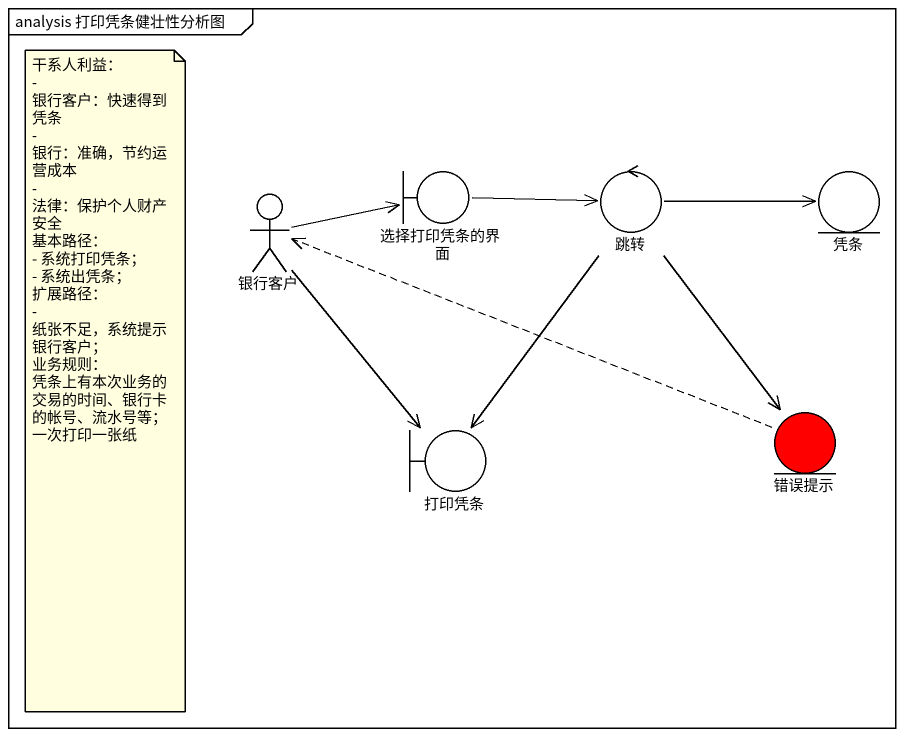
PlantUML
@startuml
mainframe analysis 打印凭条健壮性分析图
actor 银行客户
boundary 选择打印凭条的界面
control 跳转
entity 凭条
boundary 打印凭条
entity 错误提示 #FF0000
银行客户 -right-> 选择打印凭条的界面
银行客户 --> 打印凭条
选择打印凭条的界面 -right-> 跳转
跳转 -right-> 凭条
跳转 --> 打印凭条
跳转 --> 错误提示
错误提示 .left.> 银行客户
note as N1
  干系人利益：
  - 银行客户：快速得到凭条
  - 银行：准确，节约运营成本
  - 法律：保护个人财产安全
  基本路径：
  - 系统打印凭条；
  - 系统出凭条；
  扩展路径：
  - 纸张不足，系统提示银行客户；
  业务规则：
  凭条上有本次业务的交易的时间、银行卡的帐号、流水号等；
  一次打印一张纸
end note
@enduml
